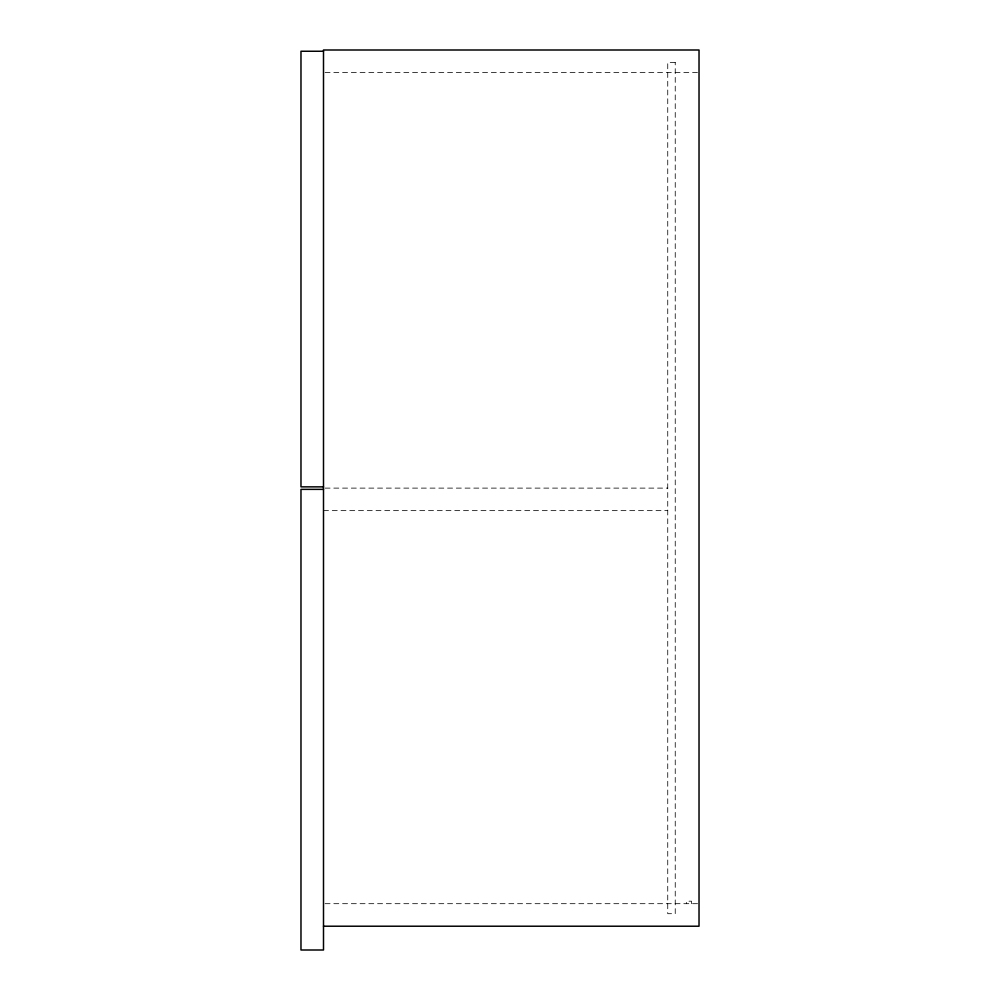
<?xml version="1.0" encoding="UTF-8"?>
<svg xmlns="http://www.w3.org/2000/svg" width="1000" height="1000" viewBox="0 0 1000 1000"><rect width="100%" height="100%" fill="white"/><g stroke="black" fill="none" stroke-linecap="round" stroke-linejoin="round"><path stroke-width="0.75" stroke-dasharray="5 3.75" d="M325.062 72.537L697.463 72.537M325.062 488.113L667.738 488.113M323.5 510.637L667.738 510.637M325.062 903.688L699.025 903.688M691.513 903.688L691.513 901.188L686.513 901.188L686.513 903.688M675.238 62.512L667.738 62.512L667.738 913.7L675.238 913.7L675.238 62.512"/><path stroke-width="1.5" d="M323.5 51.25L300.975 51.25L300.975 486.863L323.5 486.863M323.5 489.363L300.975 489.363L300.975 950L323.5 950L323.5 50L699.025 50L699.025 926.213L323.5 926.213"/></g></svg>
